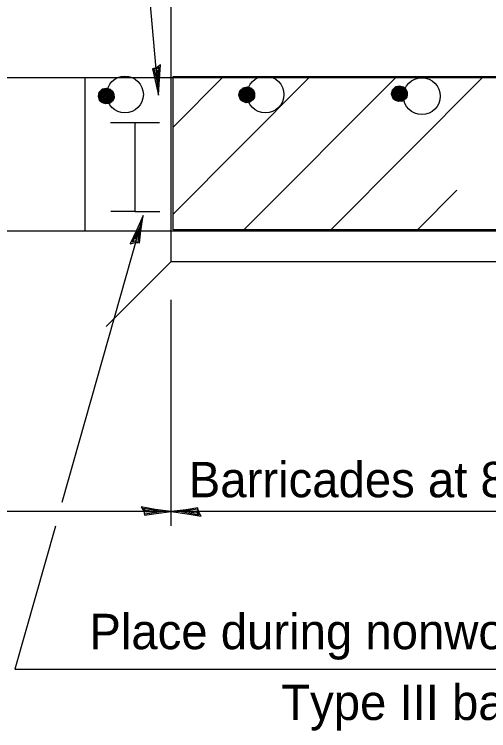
# Model space of a CAD drawing. Extents: x 1577055 to 1577735, y 1509071 to 1509511.
# Drawn here: x 1577361.4 to 1577395.2, y 1509276.5 to 1509327.5 of the extents above; entities that cross this region are included whole.
import ezdxf

# ---------------------------------------------------------------- set-up
doc = ezdxf.new("R2010")
doc.units = 0
for name, color, linetype in [('Alignment_EX_20 Centerline', 7, 'Continuous'), ('Design_PR_Roadway Dimensions', 7, 'Continuous'), ('Stage_Construction Traffic Control', 7, 'Continuous'), ('Structures_PR_Bridge', 7, 'Continuous'), ('Topo_EOP', 7, 'Continuous'), ('Topo_NonHighway Improvements', 7, 'Continuous')]:
    doc.layers.add(name, color=color, linetype=linetype)

msp = doc.modelspace()

# ---------------------------------------------------------------- linework, layer by layer
at = {"layer": 'Alignment_EX_20 Centerline'}
msp.add_line((1577339.449, 1509322.973), (1577713.945, 1509322.973), dxfattribs=at)
at = {"layer": 'Design_PR_Roadway Dimensions'}
for p, q in [((1577371.708, 1509321.711), (1577367.801, 1509365.431)), ((1577372.735, 1509312.14), (1577372.735, 1509323.027)), ((1577372.735, 1509323.027), (1577433.677, 1509323.027)), ((1577370.614, 1509313.157), (1577364.83, 1509292.735)), ((1577433.677, 1509312.14), (1577372.735, 1509312.14)), ((1577372.607, 1509291.09), (1577372.607, 1509307.152)), ((1577372.607, 1509292.097), (1577333.545, 1509292.097)), ((1577433.697, 1509292.097), (1577372.607, 1509292.097)), ((1577364.359, 1509291.063), (1577361.477, 1509280.886)), ((1577361.477, 1509280.886), (1577445.444, 1509280.886))]:
    msp.add_line(p, q, dxfattribs=at)
for points in [[(1577371.562, 1509323.663), (1577371.276, 1509323.572), (1577371.476, 1509322.758), (1577371.708, 1509321.711), (1577371.761, 1509322.857), (1577371.847, 1509323.862), (1577371.562, 1509323.663), (1577371.377, 1509323.559), (1577371.646, 1509322.422), (1577371.755, 1509323.7), (1577371.523, 1509323.492), (1577371.604, 1509322.966), (1577371.636, 1509323.481)], [(1577368.532, 1509321.459), (1577368.422, 1509321.283), (1577368.205, 1509321.125), (1577367.945, 1509321.083), (1577367.71, 1509321.164), (1577367.537, 1509321.293), (1577367.428, 1509321.619), (1577367.489, 1509321.924), (1577367.727, 1509322.149), (1577368, 1509322.213), (1577368.266, 1509322.144), (1577368.455, 1509321.974), (1577368.531, 1509321.786), (1577368.537, 1509321.52), (1577368.407, 1509321.32), (1577368.202, 1509321.164), (1577367.96, 1509321.12), (1577367.782, 1509321.184), (1577367.567, 1509321.293), (1577367.492, 1509321.503), (1577367.457, 1509321.719), (1577367.51, 1509321.907), (1577367.742, 1509322.127), (1577368.004, 1509322.186), (1577368.262, 1509322.125), (1577368.44, 1509321.964), (1577368.502, 1509321.778), (1577368.514, 1509321.521), (1577368.385, 1509321.333), (1577368.195, 1509321.199), (1577367.953, 1509321.149), (1577367.747, 1509321.224), (1577367.583, 1509321.311), (1577367.527, 1509321.516), (1577367.477, 1509321.699), (1577367.542, 1509321.887), (1577367.764, 1509322.097), (1577368.012, 1509322.149), (1577368.257, 1509322.097), (1577368.417, 1509321.941), (1577368.484, 1509321.776), (1577368.462, 1509321.521), (1577368.366, 1509321.36), (1577368.172, 1509321.214), (1577367.943, 1509321.182), (1577367.75, 1509321.248), (1577367.63, 1509321.34), (1577367.566, 1509321.496), (1577367.509, 1509321.691), (1577367.579, 1509321.837), (1577367.777, 1509322.052), (1577368.021, 1509322.102), (1577368.256, 1509322.058), (1577368.395, 1509321.902), (1577368.469, 1509321.765), (1577368.422, 1509321.536), (1577368.343, 1509321.382), (1577368.15, 1509321.243), (1577367.942, 1509321.211), (1577367.767, 1509321.275), (1577367.651, 1509321.368), (1577367.593, 1509321.53), (1577367.546, 1509321.689), (1577367.613, 1509321.818), (1577367.796, 1509322.016), (1577368.021, 1509322.073), (1577368.242, 1509322.03), (1577368.381, 1509321.885), (1577368.417, 1509321.738), (1577368.398, 1509321.54), (1577368.339, 1509321.41), (1577368.131, 1509321.273), (1577367.957, 1509321.254), (1577367.786, 1509321.308), (1577367.685, 1509321.389), (1577367.613, 1509321.546), (1577367.583, 1509321.691), (1577367.645, 1509321.803), (1577367.817, 1509321.994), (1577368.034, 1509322.038), (1577368.245, 1509321.993), (1577368.353, 1509321.874), (1577368.385, 1509321.711), (1577368.353, 1509321.555), (1577368.304, 1509321.439), (1577368.125, 1509321.298), (1577367.962, 1509321.28), (1577367.819, 1509321.335), (1577367.729, 1509321.404), (1577367.658, 1509321.483), (1577367.633, 1509321.548), (1577367.618, 1509321.669), (1577367.682, 1509321.791), (1577367.787, 1509321.914), (1577367.89, 1509321.973), (1577368.059, 1509321.989), (1577368.212, 1509321.973), (1577368.338, 1509321.843), (1577368.351, 1509321.711), (1577368.318, 1509321.553), (1577368.24, 1509321.424)], [(1577378.535, 1509321.543), (1577378.424, 1509321.368), (1577378.208, 1509321.207), (1577377.948, 1509321.167), (1577377.713, 1509321.248), (1577377.54, 1509321.379), (1577377.431, 1509321.701), (1577377.491, 1509322.01), (1577377.73, 1509322.234), (1577378.003, 1509322.297), (1577378.268, 1509322.226), (1577378.458, 1509322.058), (1577378.533, 1509321.869), (1577378.54, 1509321.603), (1577378.409, 1509321.404), (1577378.204, 1509321.248), (1577377.963, 1509321.204), (1577377.785, 1509321.268), (1577377.57, 1509321.379), (1577377.495, 1509321.587), (1577377.459, 1509321.801), (1577377.513, 1509321.993), (1577377.745, 1509322.209), (1577378.006, 1509322.268), (1577378.265, 1509322.208), (1577378.441, 1509322.048), (1577378.505, 1509321.864), (1577378.517, 1509321.605), (1577378.387, 1509321.419), (1577378.198, 1509321.283), (1577377.954, 1509321.233), (1577377.75, 1509321.31), (1577377.585, 1509321.394), (1577377.53, 1509321.6), (1577377.479, 1509321.781), (1577377.545, 1509321.973), (1577377.766, 1509322.179), (1577378.013, 1509322.233), (1577378.26, 1509322.179), (1577378.419, 1509322.025), (1577378.486, 1509321.859), (1577378.465, 1509321.605), (1577378.369, 1509321.444), (1577378.174, 1509321.298), (1577377.944, 1509321.264), (1577377.753, 1509321.332), (1577377.632, 1509321.424), (1577377.568, 1509321.582), (1577377.511, 1509321.776), (1577377.582, 1509321.921), (1577377.78, 1509322.134), (1577378.023, 1509322.188), (1577378.258, 1509322.142), (1577378.397, 1509321.984), (1577378.471, 1509321.847), (1577378.424, 1509321.622), (1577378.344, 1509321.466), (1577378.151, 1509321.328), (1577377.943, 1509321.293), (1577377.77, 1509321.358), (1577377.654, 1509321.452), (1577377.594, 1509321.614), (1577377.548, 1509321.773), (1577377.615, 1509321.902), (1577377.798, 1509322.1), (1577378.023, 1509322.159), (1577378.245, 1509322.112), (1577378.384, 1509321.969), (1577378.419, 1509321.822), (1577378.401, 1509321.624), (1577378.342, 1509321.494), (1577378.134, 1509321.355), (1577377.959, 1509321.338), (1577377.788, 1509321.392), (1577377.688, 1509321.473), (1577377.614, 1509321.632), (1577377.585, 1509321.776), (1577377.647, 1509321.887), (1577377.82, 1509322.08), (1577378.037, 1509322.122), (1577378.246, 1509322.077), (1577378.354, 1509321.958), (1577378.387, 1509321.796), (1577378.356, 1509321.639), (1577378.305, 1509321.525), (1577378.127, 1509321.38), (1577377.964, 1509321.362), (1577377.822, 1509321.419), (1577377.731, 1509321.486), (1577377.661, 1509321.565), (1577377.636, 1509321.632), (1577377.62, 1509321.753), (1577377.684, 1509321.875), (1577377.79, 1509321.998), (1577377.892, 1509322.057), (1577378.06, 1509322.073), (1577378.215, 1509322.055), (1577378.34, 1509321.927), (1577378.354, 1509321.793), (1577378.319, 1509321.637), (1577378.243, 1509321.508)], [(1577378.243, 1509321.508), (1577378.114, 1509321.409), (1577377.956, 1509321.4), (1577377.805, 1509321.498), (1577377.719, 1509321.556), (1577377.669, 1509321.649), (1577377.676, 1509321.755), (1577377.708, 1509321.855), (1577377.797, 1509321.944), (1577377.919, 1509322.021), (1577378.028, 1509322.045), (1577378.142, 1509322.041), (1577378.221, 1509321.973), (1577378.344, 1509321.801), (1577378.273, 1509321.627), (1577378.178, 1509321.501), (1577378.079, 1509321.446), (1577377.936, 1509321.446), (1577377.822, 1509321.535), (1577377.748, 1509321.63), (1577377.743, 1509321.723), (1577377.771, 1509321.83), (1577377.857, 1509321.907), (1577377.966, 1509321.961), (1577378.07, 1509321.983), (1577378.246, 1509321.907), (1577378.307, 1509321.795), (1577378.246, 1509321.672), (1577378.191, 1509321.573), (1577378.105, 1509321.516), (1577377.954, 1509321.491), (1577377.849, 1509321.518), (1577377.771, 1509321.568), (1577377.731, 1509321.624), (1577377.713, 1509321.78), (1577377.75, 1509321.847), (1577377.844, 1509321.927), (1577377.964, 1509321.979), (1577378.084, 1509322.003), (1577378.173, 1509322.021), (1577378.257, 1509321.989), (1577378.319, 1509321.912), (1577378.248, 1509321.79), (1577378.241, 1509321.687), (1577378.168, 1509321.598), (1577378.015, 1509321.53), (1577377.887, 1509321.52), (1577377.817, 1509321.585), (1577377.795, 1509321.659), (1577377.8, 1509321.749), (1577377.839, 1509321.828), (1577377.948, 1509321.889), (1577378.052, 1509321.916), (1577378.201, 1509321.875), (1577378.225, 1509321.818), (1577378.215, 1509321.726), (1577378.094, 1509321.629), (1577377.993, 1509321.548), (1577377.886, 1509321.563), (1577377.839, 1509321.627), (1577377.835, 1509321.701), (1577377.865, 1509321.783), (1577378.037, 1509321.872), (1577378.188, 1509321.833), (1577378.189, 1509321.753), (1577378.087, 1509321.662), (1577377.963, 1509321.59), (1577377.882, 1509321.629), (1577377.887, 1509321.716), (1577378.025, 1509321.79), (1577378.127, 1509321.796), (1577377.988, 1509321.652), (1577377.958, 1509321.711), (1577377.912, 1509321.775), (1577378.06, 1509321.818), (1577378.159, 1509321.763), (1577378.072, 1509321.697)], [(1577389.395, 1509321.627), (1577389.285, 1509321.451), (1577389.066, 1509321.291), (1577388.808, 1509321.251), (1577388.575, 1509321.332), (1577388.4, 1509321.461), (1577388.291, 1509321.786), (1577388.351, 1509322.092), (1577388.59, 1509322.317), (1577388.862, 1509322.382), (1577389.129, 1509322.312), (1577389.318, 1509322.142), (1577389.394, 1509321.954), (1577389.4, 1509321.687), (1577389.27, 1509321.488), (1577389.065, 1509321.332), (1577388.823, 1509321.288), (1577388.647, 1509321.352), (1577388.43, 1509321.462), (1577388.355, 1509321.672), (1577388.32, 1509321.885), (1577388.373, 1509322.077), (1577388.607, 1509322.295), (1577388.867, 1509322.354), (1577389.125, 1509322.293), (1577389.301, 1509322.132), (1577389.365, 1509321.948), (1577389.377, 1509321.691), (1577389.248, 1509321.503), (1577389.056, 1509321.368), (1577388.815, 1509321.316), (1577388.608, 1509321.394), (1577388.444, 1509321.478), (1577388.39, 1509321.684), (1577388.341, 1509321.867), (1577388.405, 1509322.057), (1577388.627, 1509322.265), (1577388.873, 1509322.317), (1577389.122, 1509322.265), (1577389.28, 1509322.109), (1577389.347, 1509321.944), (1577389.325, 1509321.691), (1577389.229, 1509321.528), (1577389.035, 1509321.382), (1577388.805, 1509321.35), (1577388.613, 1509321.415), (1577388.492, 1509321.508), (1577388.429, 1509321.664), (1577388.372, 1509321.859), (1577388.442, 1509322.005), (1577388.64, 1509322.218), (1577388.884, 1509322.27), (1577389.118, 1509322.226), (1577389.259, 1509322.07), (1577389.33, 1509321.932), (1577389.285, 1509321.706), (1577389.204, 1509321.55), (1577389.013, 1509321.412), (1577388.803, 1509321.379), (1577388.628, 1509321.442), (1577388.514, 1509321.535), (1577388.454, 1509321.697), (1577388.409, 1509321.857), (1577388.476, 1509321.984), (1577388.657, 1509322.184), (1577388.884, 1509322.241), (1577389.105, 1509322.198), (1577389.243, 1509322.053), (1577389.28, 1509321.906), (1577389.261, 1509321.709), (1577389.202, 1509321.578), (1577388.994, 1509321.439), (1577388.821, 1509321.422), (1577388.649, 1509321.478), (1577388.548, 1509321.556), (1577388.474, 1509321.716), (1577388.447, 1509321.859), (1577388.509, 1509321.971), (1577388.682, 1509322.162), (1577388.897, 1509322.208), (1577389.107, 1509322.161), (1577389.216, 1509322.041), (1577389.248, 1509321.879), (1577389.217, 1509321.723), (1577389.167, 1509321.608), (1577388.989, 1509321.466), (1577388.823, 1509321.447), (1577388.684, 1509321.503), (1577388.59, 1509321.572), (1577388.521, 1509321.65), (1577388.496, 1509321.718), (1577388.481, 1509321.837), (1577388.544, 1509321.961), (1577388.65, 1509322.082), (1577388.754, 1509322.141), (1577388.92, 1509322.159), (1577389.077, 1509322.139), (1577389.202, 1509322.011), (1577389.212, 1509321.877), (1577389.181, 1509321.721), (1577389.103, 1509321.593)], [(1577389.103, 1509321.593), (1577388.974, 1509321.493), (1577388.816, 1509321.486), (1577388.667, 1509321.583), (1577388.58, 1509321.642), (1577388.531, 1509321.733), (1577388.536, 1509321.838), (1577388.57, 1509321.939), (1577388.657, 1509322.026), (1577388.779, 1509322.107), (1577388.89, 1509322.129), (1577389.003, 1509322.125), (1577389.082, 1509322.055), (1577389.202, 1509321.885), (1577389.135, 1509321.711), (1577389.038, 1509321.585), (1577388.939, 1509321.53), (1577388.798, 1509321.53), (1577388.682, 1509321.617), (1577388.608, 1509321.714), (1577388.605, 1509321.808), (1577388.632, 1509321.916), (1577388.717, 1509321.993), (1577388.826, 1509322.045), (1577388.931, 1509322.067), (1577389.105, 1509321.993), (1577389.167, 1509321.877), (1577389.107, 1509321.756), (1577389.051, 1509321.657), (1577388.966, 1509321.6), (1577388.815, 1509321.575), (1577388.709, 1509321.603), (1577388.632, 1509321.652), (1577388.59, 1509321.708), (1577388.573, 1509321.865), (1577388.61, 1509321.932), (1577388.704, 1509322.013), (1577388.825, 1509322.062), (1577388.944, 1509322.088), (1577389.035, 1509322.107), (1577389.115, 1509322.073), (1577389.181, 1509321.996), (1577389.11, 1509321.875), (1577389.102, 1509321.77), (1577389.028, 1509321.682), (1577388.877, 1509321.614), (1577388.746, 1509321.603), (1577388.677, 1509321.671), (1577388.655, 1509321.743), (1577388.66, 1509321.835), (1577388.699, 1509321.914), (1577388.808, 1509321.973), (1577388.91, 1509322.001), (1577389.061, 1509321.961), (1577389.085, 1509321.902), (1577389.077, 1509321.81), (1577388.954, 1509321.713), (1577388.852, 1509321.632), (1577388.746, 1509321.647), (1577388.699, 1509321.711), (1577388.696, 1509321.786), (1577388.726, 1509321.867), (1577388.897, 1509321.954), (1577389.046, 1509321.917), (1577389.05, 1509321.837), (1577388.947, 1509321.746), (1577388.823, 1509321.674), (1577388.743, 1509321.713), (1577388.748, 1509321.8), (1577388.885, 1509321.875), (1577388.988, 1509321.88), (1577388.848, 1509321.736), (1577388.82, 1509321.795), (1577388.773, 1509321.859), (1577388.92, 1509321.904), (1577389.019, 1509321.847), (1577388.931, 1509321.78)], [(1577368.24, 1509321.424), (1577368.111, 1509321.323), (1577367.953, 1509321.318), (1577367.802, 1509321.414), (1577367.717, 1509321.474), (1577367.666, 1509321.565), (1577367.673, 1509321.671), (1577367.707, 1509321.77), (1577367.794, 1509321.859), (1577367.917, 1509321.939), (1577368.027, 1509321.963), (1577368.14, 1509321.958), (1577368.219, 1509321.887), (1577368.341, 1509321.719), (1577368.272, 1509321.543), (1577368.175, 1509321.419), (1577368.076, 1509321.362), (1577367.935, 1509321.362), (1577367.819, 1509321.449), (1577367.745, 1509321.545), (1577367.742, 1509321.639), (1577367.769, 1509321.746), (1577367.856, 1509321.825), (1577367.964, 1509321.875), (1577368.068, 1509321.897), (1577368.244, 1509321.823), (1577368.304, 1509321.711), (1577368.245, 1509321.588), (1577368.188, 1509321.488), (1577368.103, 1509321.431), (1577367.952, 1509321.409), (1577367.846, 1509321.434), (1577367.769, 1509321.486), (1577367.729, 1509321.54), (1577367.71, 1509321.697), (1577367.749, 1509321.763), (1577367.841, 1509321.845), (1577367.964, 1509321.895), (1577368.081, 1509321.919), (1577368.17, 1509321.939), (1577368.254, 1509321.906), (1577368.318, 1509321.827), (1577368.245, 1509321.706), (1577368.239, 1509321.603), (1577368.165, 1509321.516), (1577368.012, 1509321.446), (1577367.885, 1509321.437), (1577367.814, 1509321.501), (1577367.792, 1509321.575), (1577367.797, 1509321.667), (1577367.836, 1509321.744), (1577367.945, 1509321.807), (1577368.049, 1509321.833), (1577368.198, 1509321.791), (1577368.222, 1509321.733), (1577368.212, 1509321.642), (1577368.091, 1509321.545), (1577367.99, 1509321.464), (1577367.883, 1509321.479), (1577367.836, 1509321.545), (1577367.833, 1509321.619), (1577367.863, 1509321.701), (1577368.034, 1509321.788), (1577368.185, 1509321.749), (1577368.187, 1509321.669), (1577368.084, 1509321.578), (1577367.96, 1509321.506), (1577367.88, 1509321.545), (1577367.885, 1509321.632), (1577368.022, 1509321.706), (1577368.125, 1509321.713), (1577367.985, 1509321.567), (1577367.955, 1509321.625), (1577367.91, 1509321.691), (1577368.057, 1509321.734), (1577368.157, 1509321.679), (1577368.069, 1509321.614)], [(1577370.04, 1509311.238), (1577370.347, 1509311.221), (1577370.452, 1509312.069), (1577370.614, 1509313.157), (1577370.144, 1509312.081), (1577369.694, 1509311.149), (1577370.04, 1509311.238), (1577370.254, 1509311.27), (1577370.414, 1509312.452), (1577369.843, 1509311.272), (1577370.14, 1509311.388), (1577370.254, 1509311.918), (1577370.036, 1509311.436)], [(1577370.65, 1509292.126), (1577370.716, 1509291.834), (1577371.543, 1509291.96), (1577372.607, 1509292.097), (1577371.471, 1509292.253), (1577370.476, 1509292.428), (1577370.65, 1509292.126), (1577370.738, 1509291.933), (1577371.892, 1509292.099), (1577370.63, 1509292.32), (1577370.817, 1509292.072), (1577371.347, 1509292.106), (1577370.837, 1509292.183)], [(1577374.564, 1509292.069), (1577374.499, 1509292.361), (1577373.671, 1509292.235), (1577372.607, 1509292.097), (1577373.744, 1509291.941), (1577374.739, 1509291.767), (1577374.564, 1509292.069), (1577374.477, 1509292.262), (1577373.322, 1509292.096), (1577374.584, 1509291.874), (1577374.398, 1509292.122), (1577373.868, 1509292.089), (1577374.378, 1509292.012)]]:
    msp.add_lwpolyline(points, dxfattribs=at)
for centre in [(1577369.314, 1509321.756), (1577379.316, 1509321.756), (1577390.446, 1509321.633)]:
    msp.add_circle(centre, 1.309, dxfattribs=at)
at = {"layer": 'Stage_Construction Traffic Control'}
for p, q in [((1577366.45, 1509322.973), (1577366.45, 1509312.064)), ((1577368.289, 1509319.772), (1577370.036, 1509319.772)), ((1577370.036, 1509319.772), (1577371.78, 1509319.772)), ((1577370.048, 1509313.432), (1577370.048, 1509319.772)), ((1577369.177, 1509313.432), (1577368.304, 1509313.432)), ((1577370.048, 1509313.432), (1577369.177, 1509313.432)), ((1577370.048, 1509313.432), (1577371.795, 1509313.432))]:
    msp.add_line(p, q, dxfattribs=at)
at = {"layer": 'Structures_PR_Bridge'}
for q in [(1577372.607, 1509336.065), (1577367.98, 1509305.253), (1577433.697, 1509309.882)]:
    msp.add_line((1577372.607, 1509309.882), q, dxfattribs=at)
at = {"layer": 'Topo_EOP'}
msp.add_line((1577103.15, 1509312.064), (1577713.945, 1509312.064), dxfattribs=at)
at = {"layer": 'Topo_NonHighway Improvements'}
for points in [[(1577372.735, 1509313.257), (1577382.503, 1509323.027)], [(1577372.735, 1509319.43), (1577376.332, 1509323.027)], [(1577377.787, 1509312.14), (1577388.674, 1509323.027)], [(1577383.958, 1509312.14), (1577394.845, 1509323.027)], [(1577390.129, 1509312.14), (1577392.943, 1509314.954)]]:
    msp.add_lwpolyline(points, dxfattribs=at)

# ---------------------------------------------------------------- texts
at = {"layer": 'Design_PR_Roadway Dimensions'}
for s, p in [('Barricades at 8 m/ 25 ft cts.', (1577373.852, 1509293.116)), ('Place during nonworking hours', (1577366.777, 1509282.314)), ('Type III barricade', (1577380.435, 1509277.28))]:
    msp.add_text(s, height=2.51745, dxfattribs=at).set_placement(p)

doc.saveas('drawing.dxf')
